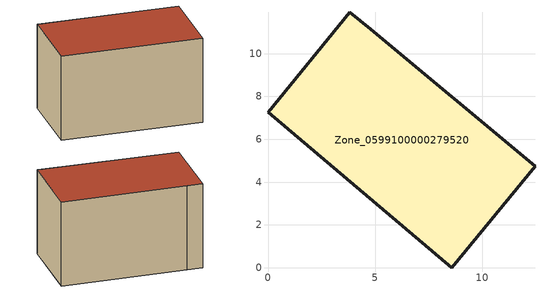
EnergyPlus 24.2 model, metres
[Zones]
Zone_0599100000279520
 floor ground (C_G): 8.57,0 0,7.27 3.83,11.93 4.79,11.15 12.47,4.74 z0
 wall outside (C_F): 8.57,0 12.47,4.74 4.79,11.15 3.83,11.93 0,7.27 8.57,0 z0:7.02
 roof outside (C_R): 0,7.27 8.57,0 12.47,4.74 4.79,11.15 3.83,11.93 z7.02
[BUILDING]
Pand.0599100000279520: North Axis=0; Terrain=City; Loads Convergence Tolerance Value=0.04; Temperature Convergence Tolerance Value=0.4; Solar Distribution=FullExterior; Maximum Number of Warmup Days=25; Minimum Number of Warmup Days=1
[Site:Location]
Rotterdam.The.Hague.AP_ZH_NLD Design_Conditions: Latitude=51.96; Longitude=4.45; Time Zone=1; Elevation=-4.5
[SITE:GROUNDTEMPERATURE:BUILDINGSURFACE]
18, 18, 18, 18, 18, 18, 18, 18, 18, 18, 18, 18
[MATERIAL] Thermal Absorptance=0.9; Solar Absorptance=0.7; Visible Absorptance=0.7
Name | Roughness | Thickness | Conductivity | Density | Specific Heat
G.TI.1946-1964 | MediumSmooth | 0.15 | 1 | 540 | 1210
F.TI.1946-1964 | Rough | 0.3 | 0.857143 | 1920 | 840
R.TI.1946-1964 | MediumRough | 0.2 | 0.277778 | 1500 | 1000
[CONSTRUCTION]
C_G: G.TI.1946-1964
C_F: F.TI.1946-1964
C_R: R.TI.1946-1964
[ZONE]
Zone_0599100000279520: Type=1; Multiplier=1; Ceiling Height=Autocalculate; Volume=Autocalculate; Floor Area=autocalculate; Part of Total Floor Area=Yes
[ZONEINFILTRATION:DESIGNFLOWRATE]
Infil_Zone_0599100000279520: Zone or ZoneList or Space or SpaceList=Zone_0599100000279520; Schedule=AlwaysOn; Design Flow Rate Calculation Method=Flow/Area; Flow Rate per Floor Area=0.003; Constant Term Coefficient=1; Temperature Term Coefficient=0; Velocity Term Coefficient=0; Velocity Squared Term Coefficient=0
[HVACTEMPLATE:ZONE:IDEALLOADSAIRSYSTEM]
Zone_0599100000279520: Maximum Heating Supply Air Temperature=50; Minimum Cooling Supply Air Temperature=13; Maximum Heating Supply Air Humidity Ratio=0.0156; Minimum Cooling Supply Air Humidity Ratio=0.0077; Heating Limit=NoLimit; Cooling Limit=NoLimit; Dehumidification Control Type=ConstantSensibleHeatRatio; Cooling Sensible Heat Ratio=0.7; Dehumidification Setpoint=60; Humidification Control Type=None; Humidification Setpoint=30; Outdoor Air Method=None; Outdoor Air Flow Rate per Person=0.00944; Outdoor Air Flow Rate per Zone Floor Area=0; Outdoor Air Flow Rate per Zone=0; Demand Controlled Ventilation Type=None; Outdoor Air Economizer Type=NoEconomizer; Heat Recovery Type=None; Sensible Heat Recovery Effectiveness=0.7; Latent Heat Recovery Effectiveness=0.65
[ZONECONTROL:THERMOSTAT]
ThermostatControl_Zone_0599100000279520: Zone or ZoneList=Zone_0599100000279520; Control Type Schedule=DualSetpointControlType; Control 1=Thermostat_Zone_0599100000279520; Temperature Difference Between Cutout And Setpoint=0
[THERMOSTATSETPOINT:DUALSETPOINT]
Thermostat_Zone_0599100000279520: Heating Setpoint Temperature Schedule=HeatingSetpoint_Zone_0599100000279520; Cooling Setpoint Temperature Schedule=CoolingSetpoint_Zone_0599100000279520
[SCHEDULE:COMPACT]
HeatingSetpoint_Zone_0599100000279520: Through: 12/31, For: AllDays, Until: 24:00, 21
CoolingSetpoint_Zone_0599100000279520: Through: 12/31, For: AllDays, Until: 24:00, 24
DualSetpointControlType: Through: 12/31, For: AllDays, Until: 24:00, 4
AlwaysOn: Through: 12/31, For: AllDays, Until: 24:00, 1
